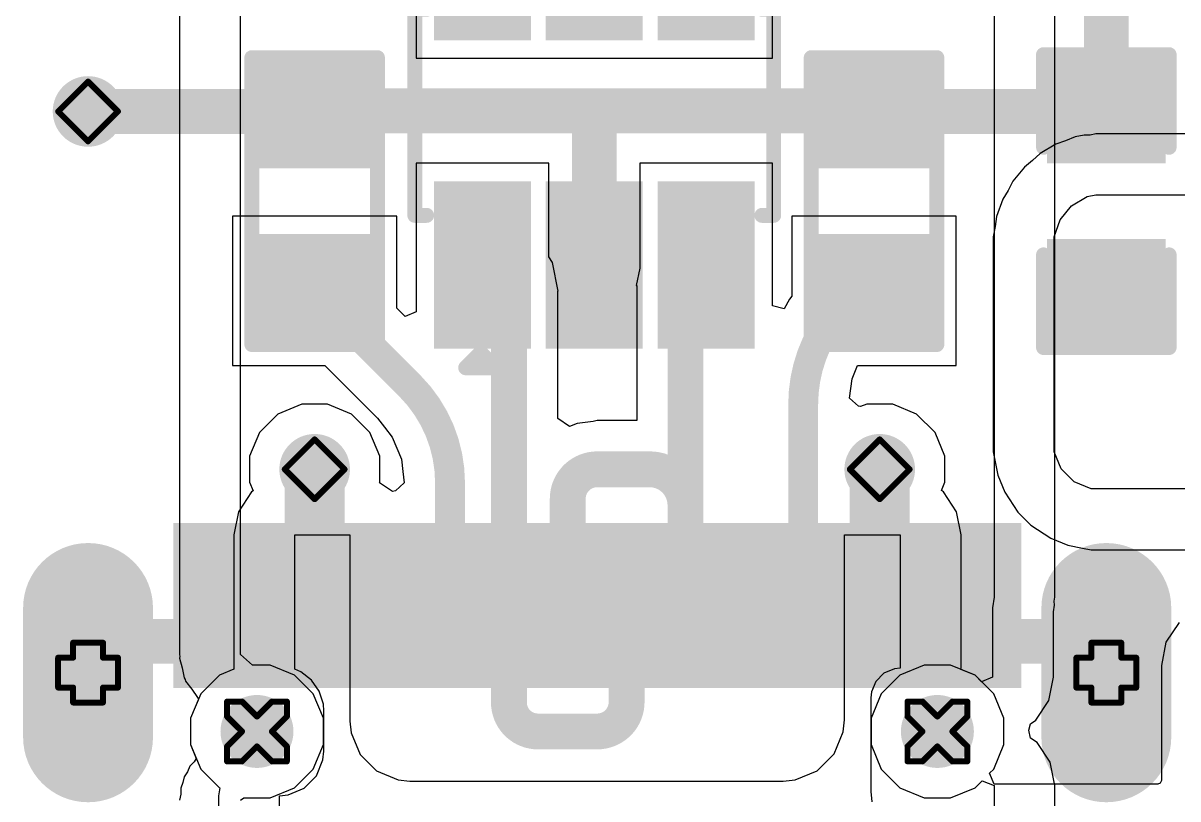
# Model space of a CAD drawing. Header units: inches. Extents: x -14 to 270, y -5 to 115.
# Drawn here: x 53.92 to 63.73, y 0.3 to 6.89 of the extents above; entities that cross this region are included whole.
import ezdxf

# ---------------------------------------------------------------- set-up
doc = ezdxf.new("R2010")
doc.units = ezdxf.units.IN
for name, color, linetype in [('Bottom Layer', 5, 'Continuous'), ('Bottom Solder', 6, 'Continuous'), ('Drill Drawing', 1, 'Continuous'), ('Multi-Layer', 9, 'Continuous'), ('Pad Holes', 156, 'Continuous'), ('Top Layer', 1, 'Continuous'), ('Top Overlay', 2, 'Continuous'), ('Top Paste', 8, 'Continuous'), ('Top Solder', 216, 'Continuous'), ('Via Holes', 16, 'Continuous')]:
    doc.layers.add(name, color=color, linetype=linetype)

# ---------------------------------------------------------------- blocks, each defined once
blk = doc.blocks.new('SOT_23_6_49')
at = {"layer": 'Top Layer'}
for points in [[(-1.92, 1.26), (-0.7, 1.26), (-0.7, 0.64), (-1.92, 0.64)], [(0.7, 1.26), (1.92, 1.26), (1.92, 0.64), (0.7, 0.64)], [(-1.92, 0.31), (-0.7, 0.31), (-0.7, -0.31), (-1.92, -0.31)], [(0.7, 0.31), (1.92, 0.31), (1.92, -0.31), (0.7, -0.31)], [(-1.92, -0.64), (-0.7, -0.64), (-0.7, -1.26), (-1.92, -1.26)], [(0.7, -0.64), (1.92, -0.64), (1.92, -1.26), (0.7, -1.26)]]:
    blk.add_hatch(color=1, dxfattribs=at).paths.add_polyline_path(points)
at = {"layer": 'Top Paste'}
for points in [[(-1.92, 1.26), (-0.7, 1.26), (-0.7, 0.64), (-1.92, 0.64)], [(0.7, 1.26), (1.92, 1.26), (1.92, 0.64), (0.7, 0.64)], [(-1.92, 0.31), (-0.7, 0.31), (-0.7, -0.31), (-1.92, -0.31)], [(0.7, 0.31), (1.92, 0.31), (1.92, -0.31), (0.7, -0.31)], [(-1.92, -0.64), (-0.7, -0.64), (-0.7, -1.26), (-1.92, -1.26)], [(0.7, -0.64), (1.92, -0.64), (1.92, -1.26), (0.7, -1.26)]]:
    blk.add_hatch(color=8, dxfattribs=at).paths.add_polyline_path(points)
at = {"layer": 'Top Solder'}
for points in [[(-2.0216, 1.3616), (-0.5984, 1.3616), (-0.5984, 0.5384), (-2.0216, 0.5384)], [(0.5984, 1.3616), (2.0216, 1.3616), (2.0216, 0.5384), (0.5984, 0.5384)], [(-2.0216, 0.4116), (-0.5984, 0.4116), (-0.5984, -0.4116), (-2.0216, -0.4116)], [(0.5984, 0.4116), (2.0216, 0.4116), (2.0216, -0.4116), (0.5984, -0.4116)], [(-2.0216, -0.5384), (-0.5984, -0.5384), (-0.5984, -1.3616), (-2.0216, -1.3616)], [(0.5984, -0.5384), (2.0216, -0.5384), (2.0216, -1.3616), (0.5984, -1.3616)]]:
    blk.add_hatch(color=216, dxfattribs=at).paths.add_polyline_path(points)
at = {"layer": 'Top Overlay', "const_width": 0.127}
for points in [[(-0.889, 1.524), (0.8636, 1.524)], [(-0.889, 1.524), (-0.889, 1.424)], [(0.8636, 1.524), (0.8636, 1.424)], [(-2.1844, 1.0922), (-2.0574, 0.9652)], [(-2.1844, 1.0922), (-2.1844, 0.8382)], [(-2.0574, 0.9652), (-2.1844, 0.8382)], [(-0.889, -1.424), (-0.889, -1.524)], [(0.8636, -1.424), (0.8636, -1.524)], [(-0.889, -1.524), (0.8636, -1.524)]]:
    blk.add_lwpolyline(points, dxfattribs=at)
at = {"layer": 'Top Overlay', "const_width": 0.0635}
for points in [[(-0.9207, 1.524, 1), (-0.8572, 1.524, 1)], [(-0.9207, 1.524, 1), (-0.8572, 1.524, 1)], [(0.8318, 1.524, 1), (0.8953, 1.524, 1)], [(0.8318, 1.524, 1), (0.8953, 1.524, 1)], [(-0.9207, 1.424, 1), (-0.8572, 1.424, 1)], [(0.8318, 1.424, 1), (0.8953, 1.424, 1)], [(-2.2161, 1.0922, 1), (-2.1526, 1.0922, 1)], [(-2.2161, 1.0922, 1), (-2.1526, 1.0922, 1)], [(-2.0892, 0.9652, 1), (-2.0257, 0.9652, 1)], [(-2.0892, 0.9652, 1), (-2.0257, 0.9652, 1)], [(-2.2161, 0.8382, 1), (-2.1526, 0.8382, 1)], [(-2.2161, 0.8382, 1), (-2.1526, 0.8382, 1)], [(-0.9207, -1.424, 1), (-0.8572, -1.424, 1)], [(0.8318, -1.424, 1), (0.8953, -1.424, 1)], [(-0.9207, -1.524, 1), (-0.8572, -1.524, 1)], [(-0.9207, -1.524, 1), (-0.8572, -1.524, 1)], [(0.8318, -1.524, 1), (0.8953, -1.524, 1)], [(0.8318, -1.524, 1), (0.8953, -1.524, 1)]]:
    blk.add_lwpolyline(points, format="xyb", close=True, dxfattribs=at)
blk = doc.blocks.new('R___0603_81')
at = {"layer": 'Top Layer'}
for points in [[(-0.381, 0.4445), (-0.381, -0.4445), (-1.143, -0.4445), (-1.143, 0.4445)], [(1.143, 0.4445), (1.143, -0.4445), (0.381, -0.4445), (0.381, 0.4445)]]:
    blk.add_hatch(color=1, dxfattribs=at).paths.add_polyline_path(points)
at = {"layer": 'Top Paste'}
for points in [[(-0.381, 0.4445), (-0.381, -0.4445), (-1.143, -0.4445), (-1.143, 0.4445)], [(1.143, 0.4445), (1.143, -0.4445), (0.381, -0.4445), (0.381, 0.4445)]]:
    blk.add_hatch(color=8, dxfattribs=at).paths.add_polyline_path(points)
at = {"layer": 'Top Solder'}
for points in [[(-0.2794, 0.5461), (-0.2794, -0.5461), (-1.2446, -0.5461), (-1.2446, 0.5461)], [(1.2446, 0.5461), (1.2446, -0.5461), (0.2794, -0.5461), (0.2794, 0.5461)]]:
    blk.add_hatch(color=216, dxfattribs=at).paths.add_polyline_path(points)
at = {"layer": 'Top Overlay', "const_width": 0.127}
for points in [[(-1.2192, 0.5334), (1.2192, 0.5334)], [(-1.2192, 0.5334), (-1.2192, -0.5334)], [(1.2192, 0.5334), (1.2192, -0.5334)], [(-1.2192, -0.5334), (1.2192, -0.5334)]]:
    blk.add_lwpolyline(points, dxfattribs=at)
at = {"layer": 'Top Overlay', "const_width": 0.0635}
for points in [[(-1.25095, 0.5334, 1), (-1.18745, 0.5334, 1)], [(-1.25095, 0.5334, 1), (-1.18745, 0.5334, 1)], [(1.18745, 0.5334, 1), (1.25095, 0.5334, 1)], [(1.18745, 0.5334, 1), (1.25095, 0.5334, 1)], [(-1.25095, -0.5334, 1), (-1.18745, -0.5334, 1)], [(-1.25095, -0.5334, 1), (-1.18745, -0.5334, 1)], [(1.18745, -0.5334, 1), (1.25095, -0.5334, 1)], [(1.18745, -0.5334, 1), (1.25095, -0.5334, 1)]]:
    blk.add_lwpolyline(points, format="xyb", close=True, dxfattribs=at)
blk = doc.blocks.new('R___0603_82')
at = {"layer": 'Top Layer'}
for points in [[(-0.381, 0.4445), (-0.381, -0.4445), (-1.143, -0.4445), (-1.143, 0.4445)], [(1.143, 0.4445), (1.143, -0.4445), (0.381, -0.4445), (0.381, 0.4445)]]:
    blk.add_hatch(color=1, dxfattribs=at).paths.add_polyline_path(points)
at = {"layer": 'Top Paste'}
for points in [[(-0.381, 0.4445), (-0.381, -0.4445), (-1.143, -0.4445), (-1.143, 0.4445)], [(1.143, 0.4445), (1.143, -0.4445), (0.381, -0.4445), (0.381, 0.4445)]]:
    blk.add_hatch(color=8, dxfattribs=at).paths.add_polyline_path(points)
at = {"layer": 'Top Solder'}
for points in [[(-0.2794, 0.5461), (-0.2794, -0.5461), (-1.2446, -0.5461), (-1.2446, 0.5461)], [(1.2446, 0.5461), (1.2446, -0.5461), (0.2794, -0.5461), (0.2794, 0.5461)]]:
    blk.add_hatch(color=216, dxfattribs=at).paths.add_polyline_path(points)
at = {"layer": 'Top Overlay', "const_width": 0.127}
for points in [[(-1.2192, 0.5334), (1.2192, 0.5334)], [(-1.2192, 0.5334), (-1.2192, -0.5334)], [(1.2192, 0.5334), (1.2192, -0.5334)], [(-1.2192, -0.5334), (1.2192, -0.5334)]]:
    blk.add_lwpolyline(points, dxfattribs=at)
at = {"layer": 'Top Overlay', "const_width": 0.0635}
for points in [[(-1.25095, 0.5334, 1), (-1.18745, 0.5334, 1)], [(-1.25095, 0.5334, 1), (-1.18745, 0.5334, 1)], [(1.18745, 0.5334, 1), (1.25095, 0.5334, 1)], [(1.18745, 0.5334, 1), (1.25095, 0.5334, 1)], [(-1.25095, -0.5334, 1), (-1.18745, -0.5334, 1)], [(-1.25095, -0.5334, 1), (-1.18745, -0.5334, 1)], [(1.18745, -0.5334, 1), (1.25095, -0.5334, 1)], [(1.18745, -0.5334, 1), (1.25095, -0.5334, 1)]]:
    blk.add_lwpolyline(points, format="xyb", close=True, dxfattribs=at)
blk = doc.blocks.new('TYPE_C_31_M_12__99')
at = {"layer": 'Bottom Layer'}
h = blk.add_hatch(color=5, dxfattribs=at)
edge = h.paths.add_edge_path()
edge.add_arc((-4.325, 2.355), 0.45, 0, 180)
edge.add_line((-4.775, 2.355), (-4.775, 1.255))
edge.add_arc((-4.325, 1.255), 0.45, 180, 360)
edge.add_line((-3.875, 1.255), (-3.875, 2.355))
h = blk.add_hatch(color=5, dxfattribs=at)
edge = h.paths.add_edge_path()
edge.add_arc((4.325, 1.255), 0.45, 180, 360)
edge.add_line((4.775, 1.255), (4.775, 2.355))
edge.add_arc((4.325, 2.355), 0.45, 0, 180)
edge.add_line((3.875, 2.355), (3.875, 1.255))
at = {"layer": 'Bottom Solder'}
h = blk.add_hatch(color=6, dxfattribs=at)
edge = h.paths.add_edge_path()
edge.add_arc((-4.325, 2.355), 0.5516, 0, 180)
edge.add_line((-4.8766, 2.355), (-4.8766, 1.255))
edge.add_arc((-4.325, 1.255), 0.5516, 180, 360)
edge.add_line((-3.7734, 1.255), (-3.7734, 2.355))
h = blk.add_hatch(color=6, dxfattribs=at)
edge = h.paths.add_edge_path()
edge.add_arc((4.325, 1.255), 0.5516, 180, 360)
edge.add_line((4.8766, 1.255), (4.8766, 2.355))
edge.add_arc((4.325, 2.355), 0.5516, 0, 180)
edge.add_line((3.7734, 2.355), (3.7734, 1.255))
h = blk.add_hatch(color=6, dxfattribs=at)
edge = h.paths.add_edge_path()
edge.add_arc((-2.89, 1.305), 0.1016, 0, 360)
h = blk.add_hatch(color=6, dxfattribs=at)
edge = h.paths.add_edge_path()
edge.add_arc((2.89, 1.305), 0.1016, 0, 360)
at = {"layer": 'Multi-Layer'}
h = blk.add_hatch(color=9, dxfattribs=at)
edge = h.paths.add_edge_path()
edge.add_arc((-4.325, 2.355), 0.45, 0, 180)
edge.add_line((-4.775, 2.355), (-4.775, 1.255))
edge.add_arc((-4.325, 1.255), 0.45, 180, 360)
edge.add_line((-3.875, 1.255), (-3.875, 2.355))
h = blk.add_hatch(color=9, dxfattribs=at)
edge = h.paths.add_edge_path()
edge.add_arc((4.325, 1.255), 0.45, 180, 360)
edge.add_line((4.775, 1.255), (4.775, 2.355))
edge.add_arc((4.325, 2.355), 0.45, 0, 180)
edge.add_line((3.875, 2.355), (3.875, 1.255))
at = {"layer": 'Pad Holes'}
h = blk.add_hatch(color=7, dxfattribs=at)
edge = h.paths.add_edge_path()
edge.add_arc((-4.325, 1.255), 0.3, 180, 360)
edge.add_line((-4.025, 1.255), (-4.025, 2.355))
edge.add_arc((-4.325, 2.355), 0.3, 0, 180)
edge.add_line((-4.625, 2.355), (-4.625, 1.255))
h = blk.add_hatch(color=7, dxfattribs=at)
edge = h.paths.add_edge_path()
edge.add_arc((4.325, 1.255), 0.3, 180, 360)
edge.add_line((4.625, 1.255), (4.625, 2.355))
edge.add_arc((4.325, 2.355), 0.3, 0, 180)
edge.add_line((4.025, 2.355), (4.025, 1.255))
h = blk.add_hatch(color=7, dxfattribs=at)
edge = h.paths.add_edge_path()
edge.add_arc((-2.89, 1.305), 0.31, 0, 360)
h = blk.add_hatch(color=7, dxfattribs=at)
edge = h.paths.add_edge_path()
edge.add_arc((2.89, 1.305), 0.31, 0, 360)
at = {"layer": 'Top Layer'}
for points in [[(-3.5, 2.975), (-2.9, 2.975), (-2.9, 1.775), (-3.5, 1.775)], [(-2.7, 2.975), (-2.1, 2.975), (-2.1, 1.775), (-2.7, 1.775)], [(-1.9, 2.975), (-1.6, 2.975), (-1.6, 1.775), (-1.9, 1.775)], [(-1.4, 2.975), (-1.1, 2.975), (-1.1, 1.775), (-1.4, 1.775)], [(-0.9, 2.975), (-0.6, 2.975), (-0.6, 1.775), (-0.9, 1.775)], [(-0.4, 2.975), (-0.1, 2.975), (-0.1, 1.775), (-0.4, 1.775)], [(0.4, 1.775), (0.1, 1.775), (0.1, 2.975), (0.4, 2.975)], [(0.9, 1.775), (0.6, 1.775), (0.6, 2.975), (0.9, 2.975)], [(1.4, 1.775), (1.1, 1.775), (1.1, 2.975), (1.4, 2.975)], [(1.9, 1.775), (1.6, 1.775), (1.6, 2.975), (1.9, 2.975)], [(2.7, 1.775), (2.1, 1.775), (2.1, 2.975), (2.7, 2.975)], [(2.9, 2.975), (3.5, 2.975), (3.5, 1.775), (2.9, 1.775)]]:
    blk.add_hatch(color=1, dxfattribs=at).paths.add_polyline_path(points)
h = blk.add_hatch(color=1, dxfattribs=at)
edge = h.paths.add_edge_path()
edge.add_arc((-4.325, 2.355), 0.45, 0, 180)
edge.add_line((-4.775, 2.355), (-4.775, 1.255))
edge.add_arc((-4.325, 1.255), 0.45, 180, 360)
edge.add_line((-3.875, 1.255), (-3.875, 2.355))
h = blk.add_hatch(color=1, dxfattribs=at)
edge = h.paths.add_edge_path()
edge.add_arc((4.325, 1.255), 0.45, 180, 360)
edge.add_line((4.775, 1.255), (4.775, 2.355))
edge.add_arc((4.325, 2.355), 0.45, 0, 180)
edge.add_line((3.875, 2.355), (3.875, 1.255))
at = {"layer": 'Top Paste'}
for points in [[(-3.5, 2.975), (-2.9, 2.975), (-2.9, 1.775), (-3.5, 1.775)], [(-2.7, 2.975), (-2.1, 2.975), (-2.1, 1.775), (-2.7, 1.775)], [(-1.9, 2.975), (-1.6, 2.975), (-1.6, 1.775), (-1.9, 1.775)], [(-1.4, 2.975), (-1.1, 2.975), (-1.1, 1.775), (-1.4, 1.775)], [(-0.9, 2.975), (-0.6, 2.975), (-0.6, 1.775), (-0.9, 1.775)], [(-0.4, 2.975), (-0.1, 2.975), (-0.1, 1.775), (-0.4, 1.775)], [(0.4, 1.775), (0.1, 1.775), (0.1, 2.975), (0.4, 2.975)], [(0.9, 1.775), (0.6, 1.775), (0.6, 2.975), (0.9, 2.975)], [(1.4, 1.775), (1.1, 1.775), (1.1, 2.975), (1.4, 2.975)], [(1.9, 1.775), (1.6, 1.775), (1.6, 2.975), (1.9, 2.975)], [(2.7, 1.775), (2.1, 1.775), (2.1, 2.975), (2.7, 2.975)], [(2.9, 2.975), (3.5, 2.975), (3.5, 1.775), (2.9, 1.775)]]:
    blk.add_hatch(color=8, dxfattribs=at).paths.add_polyline_path(points)
at = {"layer": 'Top Solder'}
for points in [[(-3.6016, 3.0766), (-2.7984, 3.0766), (-2.7984, 1.6734), (-3.6016, 1.6734)], [(-2.8016, 3.0766), (-1.9984, 3.0766), (-1.9984, 1.6734), (-2.8016, 1.6734)], [(-2.0016, 3.0766), (-1.4984, 3.0766), (-1.4984, 1.6734), (-2.0016, 1.6734)], [(-1.5016, 3.0766), (-0.9984, 3.0766), (-0.9984, 1.6734), (-1.5016, 1.6734)], [(-1.0016, 3.0766), (-0.4984, 3.0766), (-0.4984, 1.6734), (-1.0016, 1.6734)], [(-0.5016, 3.0766), (0.0016, 3.0766), (0.0016, 1.6734), (-0.5016, 1.6734)], [(0.5016, 1.6734), (-0.0016, 1.6734), (-0.0016, 3.0766), (0.5016, 3.0766)], [(1.0016, 1.6734), (0.4984, 1.6734), (0.4984, 3.0766), (1.0016, 3.0766)], [(1.5016, 1.6734), (0.9984, 1.6734), (0.9984, 3.0766), (1.5016, 3.0766)], [(2.0016, 1.6734), (1.4984, 1.6734), (1.4984, 3.0766), (2.0016, 3.0766)], [(2.8016, 1.6734), (1.9984, 1.6734), (1.9984, 3.0766), (2.8016, 3.0766)], [(2.7984, 3.0766), (3.6016, 3.0766), (3.6016, 1.6734), (2.7984, 1.6734)]]:
    blk.add_hatch(color=216, dxfattribs=at).paths.add_polyline_path(points)
h = blk.add_hatch(color=216, dxfattribs=at)
edge = h.paths.add_edge_path()
edge.add_arc((-4.325, 2.355), 0.5516, 0, 180)
edge.add_line((-4.8766, 2.355), (-4.8766, 1.255))
edge.add_arc((-4.325, 1.255), 0.5516, 180, 360)
edge.add_line((-3.7734, 1.255), (-3.7734, 2.355))
h = blk.add_hatch(color=216, dxfattribs=at)
edge = h.paths.add_edge_path()
edge.add_arc((4.325, 1.255), 0.5516, 180, 360)
edge.add_line((4.8766, 1.255), (4.8766, 2.355))
edge.add_arc((4.325, 2.355), 0.5516, 0, 180)
edge.add_line((3.7734, 2.355), (3.7734, 1.255))
h = blk.add_hatch(color=216, dxfattribs=at)
edge = h.paths.add_edge_path()
edge.add_arc((-2.89, 1.305), 0.1016, 0, 360)
h = blk.add_hatch(color=216, dxfattribs=at)
edge = h.paths.add_edge_path()
edge.add_arc((2.89, 1.305), 0.1016, 0, 360)
blk = doc.blocks.new('C___0603_115')
at = {"layer": 'Top Layer'}
for points in [[(-0.381, 0.4445), (-0.381, -0.4445), (-1.143, -0.4445), (-1.143, 0.4445)], [(1.143, 0.4445), (1.143, -0.4445), (0.381, -0.4445), (0.381, 0.4445)]]:
    blk.add_hatch(color=1, dxfattribs=at).paths.add_polyline_path(points)
at = {"layer": 'Top Paste'}
for points in [[(-0.381, 0.4445), (-0.381, -0.4445), (-1.143, -0.4445), (-1.143, 0.4445)], [(1.143, 0.4445), (1.143, -0.4445), (0.381, -0.4445), (0.381, 0.4445)]]:
    blk.add_hatch(color=8, dxfattribs=at).paths.add_polyline_path(points)
at = {"layer": 'Top Solder'}
for points in [[(-0.321, 0.5045), (-0.321, -0.5045), (-1.203, -0.5045), (-1.203, 0.5045)], [(1.203, 0.5045), (1.203, -0.5045), (0.321, -0.5045), (0.321, 0.5045)]]:
    blk.add_hatch(color=216, dxfattribs=at).paths.add_polyline_path(points)
at = {"layer": 'Top Overlay', "const_width": 0.127}
for points in [[(-0.4572, 0.5334), (-1.2446, 0.5334)], [(-1.2446, -0.5334), (-1.2446, 0.5334)], [(1.2446, 0.5334), (0.4572, 0.5334)], [(1.2446, -0.5334), (1.2446, 0.5334)], [(-0.4572, -0.5334), (-1.2446, -0.5334)], [(1.2446, -0.5334), (0.4572, -0.5334)]]:
    blk.add_lwpolyline(points, dxfattribs=at)
at = {"layer": 'Top Overlay', "const_width": 0.0635}
for points in [[(-1.2764, 0.5334, 1), (-1.2128, 0.5334, 1)], [(-1.2764, 0.5334, 1), (-1.2128, 0.5334, 1)], [(-0.4889, 0.5334, 1), (-0.4254, 0.5334, 1)], [(0.4254, 0.5334, 1), (0.4889, 0.5334, 1)], [(1.2128, 0.5334, 1), (1.2764, 0.5334, 1)], [(1.2128, 0.5334, 1), (1.2764, 0.5334, 1)], [(-1.2764, -0.5334, 1), (-1.2128, -0.5334, 1)], [(-1.2764, -0.5334, 1), (-1.2128, -0.5334, 1)], [(-0.4889, -0.5334, 1), (-0.4254, -0.5334, 1)], [(0.4254, -0.5334, 1), (0.4889, -0.5334, 1)], [(1.2128, -0.5334, 1), (1.2764, -0.5334, 1)], [(1.2128, -0.5334, 1), (1.2764, -0.5334, 1)]]:
    blk.add_lwpolyline(points, format="xyb", close=True, dxfattribs=at)

msp = doc.modelspace()

# ---------------------------------------------------------------- hatches: boundary and pattern name
at = {"layer": 'Bottom Layer'}
h = msp.add_hatch(color=5, dxfattribs=at)
edge = h.paths.add_edge_path()
edge.add_arc((54.47, 6.1405), 0.3, 0, 360)
h = msp.add_hatch(color=5, dxfattribs=at)
edge = h.paths.add_edge_path()
edge.add_arc((56.395, 3.0988), 0.3, 0, 360)
h = msp.add_hatch(color=5, dxfattribs=at)
edge = h.paths.add_edge_path()
edge.add_arc((61.195, 3.0988), 0.3, 0, 360)
at = {"layer": 'Top Layer'}
h = msp.add_hatch(color=1, dxfattribs=at)
edge = h.paths.add_edge_path()
edge.add_arc((54.47, 6.1405), 0.3, 0, 360)
h = msp.add_hatch(color=1, dxfattribs=at)
edge = h.paths.add_edge_path()
edge.add_arc((56.395, 3.0988), 0.3, 0, 360)
h = msp.add_hatch(color=1, dxfattribs=at)
edge = h.paths.add_edge_path()
edge.add_arc((61.195, 3.0988), 0.3, 0, 360)
at = {"layer": 'Via Holes'}
h = msp.add_hatch(color=7, dxfattribs=at)
edge = h.paths.add_edge_path()
edge.add_arc((54.47, 6.1405), 0.15, 0, 360)
h = msp.add_hatch(color=7, dxfattribs=at)
edge = h.paths.add_edge_path()
edge.add_arc((56.395, 3.0988), 0.15, 0, 360)
h = msp.add_hatch(color=7, dxfattribs=at)
edge = h.paths.add_edge_path()
edge.add_arc((61.195, 3.0988), 0.15, 0, 360)

# ---------------------------------------------------------------- linework, layer by layer
at = {"layer": 'Bottom Layer'}
for p, q in [((55.2471, 8.2436), (55.2471, 5.1893)), ((55.765, 5.1893), (55.765, 8.1636)), ((62.1658, 8.128), (62.1658, 2.012)), ((62.6838, 2.012), (62.6838, 8.128)), ((55.2471, 5.1893), (55.247, 1.9204)), ((55.765, 1.9204), (55.765, 5.1893)), ((62.1658, 2.012), (62.1537, 1.9204)), ((62.6771, 1.9785), (62.6838, 2.012)), ((62.6793, 1.9444), (62.6771, 1.9785)), ((55.247, 1.9204), (55.247, 1.5244)), ((55.765, 1.5244), (55.765, 1.9204)), ((62.1537, 1.9204), (62.1537, 1.332)), ((62.6717, 1.8864), (62.6793, 1.9444)), ((62.6717, 1.332), (62.6717, 1.8864)), ((55.247, 1.5244), (55.2501, 1.509)), ((55.2501, 1.509), (55.248, 1.4934)), ((55.248, 1.4934), (55.2697, 1.4104)), ((55.8666, 1.4344), (55.765, 1.5244)), ((55.2697, 1.4104), (55.2865, 1.3262)), ((56.0172, 1.4344), (55.8666, 1.4344)), ((56.2245, 1.3485), (56.0172, 1.4344)), ((61.5728, 1.4344), (61.3655, 1.3485)), ((61.7972, 1.4344), (61.5728, 1.4344)), ((62.0045, 1.3485), (61.7972, 1.4344)), ((55.2865, 1.3262), (55.2952, 1.3131)), ((55.2952, 1.3131), (55.2992, 1.2979)), ((55.2992, 1.2979), (55.3511, 1.2295)), ((56.3831, 1.1898), (56.2245, 1.3485)), ((61.3655, 1.3485), (61.2069, 1.1898)), ((62.0599, 1.2931), (62.0045, 1.3485)), ((62.1537, 1.332), (62.0599, 1.2931)), ((62.6323, 1.1338), (62.6717, 1.332)), ((55.3511, 1.2295), (55.3988, 1.1582)), ((56.469, 0.9825), (56.3831, 1.1898)), ((61.2069, 1.1898), (61.121, 0.9825)), ((55.4105, 1.1503), (55.341, 0.9825)), ((55.3988, 1.1582), (55.4105, 1.1503)), ((62.52, 0.9657), (62.6323, 1.1338)), ((55.341, 0.9825), (55.341, 0.7582)), ((56.469, 0.7582), (56.469, 0.9825)), ((61.121, 0.9825), (61.121, 0.7582)), ((62.4614, 0.8814), (62.4755, 0.9361)), ((62.4755, 0.9361), (62.52, 0.9657)), ((62.52, 0.9657), (62.52, 0.9657)), ((62.4755, 0.8139), (62.4614, 0.8814)), ((62.532, 0.7761), (62.4755, 0.8139)), ((55.341, 0.7582), (55.3897, 0.6405)), ((56.3831, 0.5509), (56.469, 0.7582)), ((61.121, 0.7582), (61.2069, 0.5509)), ((62.6443, 0.6081), (62.532, 0.7761)), ((55.3704, 0.6116), (55.3343, 0.5755)), ((55.3897, 0.6405), (55.3704, 0.6116)), ((62.6837, 0.4099), (62.6443, 0.6081)), ((55.3148, 0.5284), (55.2865, 0.486)), ((55.3343, 0.5755), (55.3148, 0.5284)), ((56.2245, 0.3922), (56.3831, 0.5509)), ((61.2069, 0.5509), (61.3655, 0.3922)), ((55.2765, 0.436), (55.257, 0.3888)), ((55.2865, 0.486), (55.2765, 0.436)), ((62.0045, 0.3922), (62.0642, 0.4519)), ((62.0642, 0.4519), (62.1658, 0.4099)), ((62.1658, 0.4099), (62.1658, -0.1524)), ((62.6837, -0.1524), (62.6837, 0.4099)), ((55.257, 0.3378), (55.247, 0.2878)), ((55.257, 0.3888), (55.257, 0.3378)), ((55.765, 0.2878), (55.7928, 0.3064)), ((55.7928, 0.3064), (56.0172, 0.3064)), ((56.0172, 0.3064), (56.2245, 0.3922)), ((61.3655, 0.3922), (61.5728, 0.3064)), ((61.5728, 0.3064), (61.7972, 0.3064)), ((61.7972, 0.3064), (62.0045, 0.3922))]:
    msp.add_line(p, q, dxfattribs=at)
at = {"layer": 'Drill Drawing', "const_width": 0.0508}
for points in [[(54.216, 6.1405), (54.47, 6.3945)], [(54.47, 6.3945), (54.724, 6.1405)], [(54.216, 6.1405), (54.47, 5.8865)], [(54.47, 5.8865), (54.724, 6.1405)], [(56.141, 3.0988), (56.395, 3.3528)], [(56.395, 3.3528), (56.649, 3.0988)], [(60.941, 3.0988), (61.195, 3.3528)], [(61.195, 3.3528), (61.449, 3.0988)], [(56.141, 3.0988), (56.395, 2.8448)], [(56.395, 2.8448), (56.649, 3.0988)], [(60.941, 3.0988), (61.195, 2.8448)], [(61.195, 2.8448), (61.449, 3.0988)], [(54.343, 1.4974), (54.343, 1.6244)], [(54.343, 1.6244), (54.597, 1.6244)], [(54.597, 1.4974), (54.597, 1.6244)], [(62.993, 1.4974), (62.993, 1.6244)], [(62.993, 1.6244), (63.247, 1.6244)], [(63.247, 1.4974), (63.247, 1.6244)], [(54.216, 1.2434), (54.216, 1.4974)], [(54.216, 1.4974), (54.343, 1.4974)], [(54.597, 1.4974), (54.724, 1.4974)], [(54.724, 1.2434), (54.724, 1.4974)], [(62.866, 1.2434), (62.866, 1.4974)], [(62.866, 1.4974), (62.993, 1.4974)], [(63.247, 1.4974), (63.374, 1.4974)], [(63.374, 1.2434), (63.374, 1.4974)], [(54.216, 1.2434), (54.343, 1.2434)], [(54.343, 1.1164), (54.343, 1.2434)], [(54.597, 1.2434), (54.724, 1.2434)], [(54.597, 1.1164), (54.597, 1.2434)], [(62.866, 1.2434), (62.993, 1.2434)], [(62.993, 1.1164), (62.993, 1.2434)], [(63.247, 1.2434), (63.374, 1.2434)], [(63.247, 1.1164), (63.247, 1.2434)], [(54.343, 1.1164), (54.597, 1.1164)], [(55.651, 0.9974), (55.651, 1.1244)], [(55.651, 1.1244), (55.778, 1.1244)], [(55.778, 1.1244), (55.905, 0.9974)], [(55.905, 0.9974), (56.032, 1.1244)], [(56.032, 1.1244), (56.159, 1.1244)], [(56.159, 0.9974), (56.159, 1.1244)], [(61.431, 0.9974), (61.431, 1.1244)], [(61.431, 1.1244), (61.558, 1.1244)], [(61.558, 1.1244), (61.685, 0.9974)], [(61.685, 0.9974), (61.812, 1.1244)], [(61.812, 1.1244), (61.939, 1.1244)], [(61.939, 0.9974), (61.939, 1.1244)], [(62.993, 1.1164), (63.247, 1.1164)], [(55.651, 0.9974), (55.778, 0.8704)], [(56.032, 0.8704), (56.159, 0.9974)], [(61.431, 0.9974), (61.558, 0.8704)], [(61.812, 0.8704), (61.939, 0.9974)], [(55.651, 0.7434), (55.778, 0.8704)], [(56.032, 0.8704), (56.159, 0.7434)], [(61.431, 0.7434), (61.558, 0.8704)], [(61.812, 0.8704), (61.939, 0.7434)], [(55.651, 0.6164), (55.651, 0.7434)], [(55.778, 0.6164), (55.905, 0.7434)], [(55.905, 0.7434), (56.032, 0.6164)], [(56.159, 0.6164), (56.159, 0.7434)], [(61.431, 0.6164), (61.431, 0.7434)], [(61.558, 0.6164), (61.685, 0.7434)], [(61.685, 0.7434), (61.812, 0.6164)], [(61.939, 0.6164), (61.939, 0.7434)], [(55.651, 0.6164), (55.778, 0.6164)], [(56.032, 0.6164), (56.159, 0.6164)], [(61.431, 0.6164), (61.558, 0.6164)], [(61.812, 0.6164), (61.939, 0.6164)]]:
    msp.add_lwpolyline(points, dxfattribs=at)
at = {"layer": 'Drill Drawing', "const_width": 0.0254}
for points in [[(54.4573, 6.3945, 1), (54.4827, 6.3945, 1)], [(54.4573, 6.3945, 1), (54.4827, 6.3945, 1)], [(54.2033, 6.1405, 1), (54.2287, 6.1405, 1)], [(54.2033, 6.1405, 1), (54.2287, 6.1405, 1)], [(54.7113, 6.1405, 1), (54.7367, 6.1405, 1)], [(54.7113, 6.1405, 1), (54.7367, 6.1405, 1)], [(54.4573, 5.8865, 1), (54.4827, 5.8865, 1)], [(54.4573, 5.8865, 1), (54.4827, 5.8865, 1)], [(56.3823, 3.3528, 1), (56.4077, 3.3528, 1)], [(56.3823, 3.3528, 1), (56.4077, 3.3528, 1)], [(61.1823, 3.3528, 1), (61.2077, 3.3528, 1)], [(61.1823, 3.3528, 1), (61.2077, 3.3528, 1)], [(56.1283, 3.0988, 1), (56.1537, 3.0988, 1)], [(56.1283, 3.0988, 1), (56.1537, 3.0988, 1)], [(56.6363, 3.0988, 1), (56.6617, 3.0988, 1)], [(56.6363, 3.0988, 1), (56.6617, 3.0988, 1)], [(60.9283, 3.0988, 1), (60.9537, 3.0988, 1)], [(60.9283, 3.0988, 1), (60.9537, 3.0988, 1)], [(61.4363, 3.0988, 1), (61.4617, 3.0988, 1)], [(61.4363, 3.0988, 1), (61.4617, 3.0988, 1)], [(56.3823, 2.8448, 1), (56.4077, 2.8448, 1)], [(56.3823, 2.8448, 1), (56.4077, 2.8448, 1)], [(61.1823, 2.8448, 1), (61.2077, 2.8448, 1)], [(61.1823, 2.8448, 1), (61.2077, 2.8448, 1)], [(54.3303, 1.6244, 1), (54.3557, 1.6244, 1)], [(54.3303, 1.6244, 1), (54.3557, 1.6244, 1)], [(54.5843, 1.6244, 1), (54.6097, 1.6244, 1)], [(54.5843, 1.6244, 1), (54.6097, 1.6244, 1)], [(62.9803, 1.6244, 1), (63.0057, 1.6244, 1)], [(62.9803, 1.6244, 1), (63.0057, 1.6244, 1)], [(63.2343, 1.6244, 1), (63.2597, 1.6244, 1)], [(63.2343, 1.6244, 1), (63.2597, 1.6244, 1)], [(54.2033, 1.4974, 1), (54.2287, 1.4974, 1)], [(54.2033, 1.4974, 1), (54.2287, 1.4974, 1)], [(54.3303, 1.4974, 1), (54.3557, 1.4974, 1)], [(54.3303, 1.4974, 1), (54.3557, 1.4974, 1)], [(54.5843, 1.4974, 1), (54.6097, 1.4974, 1)], [(54.5843, 1.4974, 1), (54.6097, 1.4974, 1)], [(54.7113, 1.4974, 1), (54.7367, 1.4974, 1)], [(54.7113, 1.4974, 1), (54.7367, 1.4974, 1)], [(62.8533, 1.4974, 1), (62.8787, 1.4974, 1)], [(62.8533, 1.4974, 1), (62.8787, 1.4974, 1)], [(62.9803, 1.4974, 1), (63.0057, 1.4974, 1)], [(62.9803, 1.4974, 1), (63.0057, 1.4974, 1)], [(63.2343, 1.4974, 1), (63.2597, 1.4974, 1)], [(63.2343, 1.4974, 1), (63.2597, 1.4974, 1)], [(63.3613, 1.4974, 1), (63.3867, 1.4974, 1)], [(63.3613, 1.4974, 1), (63.3867, 1.4974, 1)], [(54.2033, 1.2434, 1), (54.2287, 1.2434, 1)], [(54.2033, 1.2434, 1), (54.2287, 1.2434, 1)], [(54.3303, 1.2434, 1), (54.3557, 1.2434, 1)], [(54.3303, 1.2434, 1), (54.3557, 1.2434, 1)], [(54.5843, 1.2434, 1), (54.6097, 1.2434, 1)], [(54.5843, 1.2434, 1), (54.6097, 1.2434, 1)], [(54.7113, 1.2434, 1), (54.7367, 1.2434, 1)], [(54.7113, 1.2434, 1), (54.7367, 1.2434, 1)], [(62.8533, 1.2434, 1), (62.8787, 1.2434, 1)], [(62.8533, 1.2434, 1), (62.8787, 1.2434, 1)], [(62.9803, 1.2434, 1), (63.0057, 1.2434, 1)], [(62.9803, 1.2434, 1), (63.0057, 1.2434, 1)], [(63.2343, 1.2434, 1), (63.2597, 1.2434, 1)], [(63.2343, 1.2434, 1), (63.2597, 1.2434, 1)], [(63.3613, 1.2434, 1), (63.3867, 1.2434, 1)], [(63.3613, 1.2434, 1), (63.3867, 1.2434, 1)], [(54.3303, 1.1164, 1), (54.3557, 1.1164, 1)], [(54.3303, 1.1164, 1), (54.3557, 1.1164, 1)], [(54.5843, 1.1164, 1), (54.6097, 1.1164, 1)], [(54.5843, 1.1164, 1), (54.6097, 1.1164, 1)], [(55.6383, 1.1244, 1), (55.6637, 1.1244, 1)], [(55.6383, 1.1244, 1), (55.6637, 1.1244, 1)], [(55.7653, 1.1244, 1), (55.7907, 1.1244, 1)], [(55.7653, 1.1244, 1), (55.7907, 1.1244, 1)], [(56.0193, 1.1244, 1), (56.0447, 1.1244, 1)], [(56.0193, 1.1244, 1), (56.0447, 1.1244, 1)], [(56.1463, 1.1244, 1), (56.1717, 1.1244, 1)], [(56.1463, 1.1244, 1), (56.1717, 1.1244, 1)], [(61.4183, 1.1244, 1), (61.4437, 1.1244, 1)], [(61.4183, 1.1244, 1), (61.4437, 1.1244, 1)], [(61.5453, 1.1244, 1), (61.5707, 1.1244, 1)], [(61.5453, 1.1244, 1), (61.5707, 1.1244, 1)], [(61.7993, 1.1244, 1), (61.8247, 1.1244, 1)], [(61.7993, 1.1244, 1), (61.8247, 1.1244, 1)], [(61.9263, 1.1244, 1), (61.9517, 1.1244, 1)], [(61.9263, 1.1244, 1), (61.9517, 1.1244, 1)], [(62.9803, 1.1164, 1), (63.0057, 1.1164, 1)], [(62.9803, 1.1164, 1), (63.0057, 1.1164, 1)], [(63.2343, 1.1164, 1), (63.2597, 1.1164, 1)], [(63.2343, 1.1164, 1), (63.2597, 1.1164, 1)], [(55.6383, 0.9974, 1), (55.6637, 0.9974, 1)], [(55.6383, 0.9974, 1), (55.6637, 0.9974, 1)], [(55.8923, 0.9974, 1), (55.9177, 0.9974, 1)], [(55.8923, 0.9974, 1), (55.9177, 0.9974, 1)], [(56.1463, 0.9974, 1), (56.1717, 0.9974, 1)], [(56.1463, 0.9974, 1), (56.1717, 0.9974, 1)], [(61.4183, 0.9974, 1), (61.4437, 0.9974, 1)], [(61.4183, 0.9974, 1), (61.4437, 0.9974, 1)], [(61.6723, 0.9974, 1), (61.6977, 0.9974, 1)], [(61.6723, 0.9974, 1), (61.6977, 0.9974, 1)], [(61.9263, 0.9974, 1), (61.9517, 0.9974, 1)], [(61.9263, 0.9974, 1), (61.9517, 0.9974, 1)], [(55.7653, 0.8704, 1), (55.7907, 0.8704, 1)], [(55.7653, 0.8704, 1), (55.7907, 0.8704, 1)], [(56.0193, 0.8704, 1), (56.0447, 0.8704, 1)], [(56.0193, 0.8704, 1), (56.0447, 0.8704, 1)], [(61.5453, 0.8704, 1), (61.5707, 0.8704, 1)], [(61.5453, 0.8704, 1), (61.5707, 0.8704, 1)], [(61.7993, 0.8704, 1), (61.8247, 0.8704, 1)], [(61.7993, 0.8704, 1), (61.8247, 0.8704, 1)], [(55.6383, 0.7434, 1), (55.6637, 0.7434, 1)], [(55.6383, 0.7434, 1), (55.6637, 0.7434, 1)], [(55.8923, 0.7434, 1), (55.9177, 0.7434, 1)], [(55.8923, 0.7434, 1), (55.9177, 0.7434, 1)], [(56.1463, 0.7434, 1), (56.1717, 0.7434, 1)], [(56.1463, 0.7434, 1), (56.1717, 0.7434, 1)], [(61.4183, 0.7434, 1), (61.4437, 0.7434, 1)], [(61.4183, 0.7434, 1), (61.4437, 0.7434, 1)], [(61.6723, 0.7434, 1), (61.6977, 0.7434, 1)], [(61.6723, 0.7434, 1), (61.6977, 0.7434, 1)], [(61.9263, 0.7434, 1), (61.9517, 0.7434, 1)], [(61.9263, 0.7434, 1), (61.9517, 0.7434, 1)], [(55.6383, 0.6164, 1), (55.6637, 0.6164, 1)], [(55.6383, 0.6164, 1), (55.6637, 0.6164, 1)], [(55.7653, 0.6164, 1), (55.7907, 0.6164, 1)], [(55.7653, 0.6164, 1), (55.7907, 0.6164, 1)], [(56.0193, 0.6164, 1), (56.0447, 0.6164, 1)], [(56.0193, 0.6164, 1), (56.0447, 0.6164, 1)], [(56.1463, 0.6164, 1), (56.1717, 0.6164, 1)], [(56.1463, 0.6164, 1), (56.1717, 0.6164, 1)], [(61.4183, 0.6164, 1), (61.4437, 0.6164, 1)], [(61.4183, 0.6164, 1), (61.4437, 0.6164, 1)], [(61.5453, 0.6164, 1), (61.5707, 0.6164, 1)], [(61.5453, 0.6164, 1), (61.5707, 0.6164, 1)], [(61.7993, 0.6164, 1), (61.8247, 0.6164, 1)], [(61.7993, 0.6164, 1), (61.8247, 0.6164, 1)], [(61.9263, 0.6164, 1), (61.9517, 0.6164, 1)], [(61.9263, 0.6164, 1), (61.9517, 0.6164, 1)]]:
    msp.add_lwpolyline(points, format="xyb", close=True, dxfattribs=at)
at = {"layer": 'Top Layer'}
for p, q in [((57.2563, 8.3201), (57.2563, 6.5921)), ((60.2843, 6.5921), (60.2843, 8.3201)), ((57.2563, 6.5921), (58.3843, 6.5921)), ((58.3843, 6.5921), (58.3843, 6.5921)), ((58.3843, 6.5921), (59.1563, 6.5921)), ((59.1563, 6.5921), (59.1563, 6.5921)), ((59.1563, 6.5921), (60.2843, 6.5921)), ((62.774, 5.8908), (62.6905, 5.861)), ((62.8559, 5.9247), (62.774, 5.8908)), ((62.9312, 5.9396), (62.8559, 5.9247)), ((62.9821, 5.9396), (62.9312, 5.9396)), ((63.032, 5.9495), (62.9821, 5.9396)), ((67.8633, 5.9495), (63.032, 5.9495)), ((62.6905, 5.861), (62.5587, 5.7821)), ((58.3843, 5.7001), (57.2563, 5.7001)), ((57.2563, 5.7001), (57.2563, 4.4373)), ((58.3843, 4.9033), (58.3843, 5.7001)), ((60.2843, 5.7001), (59.1563, 5.7001)), ((59.1563, 5.7001), (59.1563, 4.8072)), ((60.2843, 4.4871), (60.2843, 5.7001)), ((62.493, 5.7226), (62.4245, 5.6664)), ((62.5587, 5.7821), (62.493, 5.7226)), ((62.4245, 5.6664), (62.327, 5.5477)), ((62.327, 5.5477), (62.2852, 5.4695)), ((62.2852, 5.4695), (62.2396, 5.3935)), ((62.8248, 5.3377), (62.9566, 5.4166)), ((62.9566, 5.4166), (63.032, 5.4316)), ((63.032, 5.4316), (63.032, 5.4316)), ((63.032, 5.4316), (67.8633, 5.4316)), ((62.2396, 5.3935), (62.1878, 5.2489)), ((62.7273, 5.219), (62.8248, 5.3377)), ((57.0935, 5.2515), (55.6965, 5.2515)), ((55.6965, 5.2515), (55.6965, 3.9815)), ((57.0935, 4.4674), (57.0935, 5.2515)), ((61.8453, 5.2515), (60.4483, 5.2515)), ((60.4483, 5.2515), (60.4483, 4.5713)), ((61.8453, 3.9815), (61.8453, 5.2515)), ((62.1878, 5.2489), (62.1748, 5.1612)), ((62.6755, 5.0743), (62.7273, 5.219)), ((62.1748, 5.1612), (62.1575, 5.0743)), ((62.1575, 5.0743), (62.1575, 4.9975)), ((62.6755, 4.9975), (62.6755, 5.0743)), ((62.1575, 4.9975), (62.1575, 3.2465)), ((62.6755, 3.3247), (62.6755, 4.9975)), ((58.4148, 4.8577), (58.3843, 4.9033)), ((58.4638, 4.6115), (58.4148, 4.8577)), ((59.1563, 4.8072), (59.1272, 4.6608)), ((58.4594, 3.5302), (58.4594, 4.6115)), ((58.4594, 4.6115), (58.4638, 4.6115)), ((59.1272, 4.6608), (59.1306, 4.6608)), ((59.1306, 4.6608), (59.1306, 3.5132)), ((60.4277, 4.5463), (60.3829, 4.4624)), ((60.4483, 4.5713), (60.4277, 4.5463)), ((57.1625, 4.3984), (57.0935, 4.4674)), ((57.2563, 4.4373), (57.1625, 4.3984)), ((60.3829, 4.4624), (60.2843, 4.4871)), ((55.6965, 3.9815), (56.4806, 3.9815)), ((56.4806, 3.9815), (56.9268, 3.5353)), ((60.96, 3.8676), (61.0072, 3.9815)), ((61.0072, 3.9815), (61.8453, 3.9815)), ((60.9382, 3.7021), (60.96, 3.8676)), ((56.2848, 3.6528), (56.0812, 3.5685)), ((56.5052, 3.6528), (56.2848, 3.6528)), ((56.7088, 3.5685), (56.5052, 3.6528)), ((61.0144, 3.6351), (60.9382, 3.7021)), ((61.0331, 3.6314), (61.0144, 3.6351)), ((61.0848, 3.6528), (61.0331, 3.6314)), ((61.3052, 3.6528), (61.0848, 3.6528)), ((61.5088, 3.5685), (61.3052, 3.6528)), ((56.0812, 3.5685), (55.9253, 3.4126)), ((56.8647, 3.4126), (56.7088, 3.5685)), ((56.9268, 3.5353), (56.9286, 3.5335)), ((56.9286, 3.5335), (56.9291, 3.5331)), ((56.9291, 3.5331), (56.9895, 3.4565)), ((61.6647, 3.4126), (61.5088, 3.5685)), ((56.9895, 3.4565), (57.0536, 3.373)), ((58.561, 3.4623), (58.4594, 3.5302)), ((58.6236, 3.4883), (58.561, 3.4623)), ((58.7608, 3.5064), (58.6236, 3.4883)), ((58.795, 3.5132), (58.7608, 3.5064)), ((59.1306, 3.5132), (58.795, 3.5132)), ((55.9253, 3.4126), (55.841, 3.209)), ((56.949, 3.209), (56.8647, 3.4126)), ((57.0536, 3.373), (57.1314, 3.1851)), ((61.749, 3.209), (61.6647, 3.4126)), ((62.1575, 3.2465), (62.197, 3.0483)), ((62.6755, 3.2465), (62.6755, 3.3247)), ((62.6755, 3.3247), (62.6755, 3.3247)), ((62.7353, 3.102), (62.6755, 3.2465)), ((55.841, 3.209), (55.841, 2.9886)), ((56.949, 2.9886), (56.949, 3.209)), ((57.1314, 3.1851), (57.1451, 3.0809)), ((61.749, 2.9886), (61.749, 3.209)), ((57.1451, 3.0809), (57.1566, 2.984)), ((62.197, 3.0483), (62.197, 3.0483)), ((62.197, 3.0483), (62.2568, 2.9038)), ((62.8459, 2.9914), (62.7353, 3.102)), ((55.841, 2.9886), (55.8716, 2.9147)), ((56.9467, 2.9831), (56.949, 2.9886)), ((57.0549, 2.9108), (56.9467, 2.9831)), ((57.1566, 2.984), (57.0829, 2.9169)), ((61.7195, 2.9173), (61.749, 2.9886)), ((62.9904, 2.9316), (62.8459, 2.9914)), ((55.8595, 2.9066), (55.7472, 2.7386)), ((55.8716, 2.9147), (55.8595, 2.9066)), ((57.0829, 2.9169), (57.0549, 2.9108)), ((61.7355, 2.9066), (61.7195, 2.9173)), ((61.8478, 2.7386), (61.7355, 2.9066)), ((62.2568, 2.9038), (62.3691, 2.7357)), ((63.0686, 2.9316), (62.9904, 2.9316)), ((67.8283, 2.9316), (63.0686, 2.9316)), ((55.7472, 2.7386), (55.7078, 2.5404)), ((61.8872, 2.5404), (61.8478, 2.7386)), ((62.3691, 2.7357), (62.4797, 2.6252)), ((62.4797, 2.6252), (62.6477, 2.5129)), ((55.7078, 2.5404), (55.7078, 1.4001)), ((56.2257, 1.4), (56.2257, 2.5404)), ((56.2257, 2.5404), (56.695, 2.5404)), ((56.695, 2.5404), (56.695, 0.9579)), ((60.895, 0.9687), (60.895, 2.5404)), ((60.895, 2.5404), (61.3693, 2.5404)), ((61.3693, 2.5404), (61.3692, 1.4072)), ((61.8872, 1.4072), (61.8872, 2.5404)), ((62.6477, 2.5129), (62.7922, 2.453)), ((62.7922, 2.453), (62.7922, 2.453)), ((62.7922, 2.453), (62.9165, 2.4283)), ((62.9165, 2.4283), (62.9904, 2.4136)), ((62.9904, 2.4136), (62.9904, 2.4136)), ((62.9904, 2.4136), (62.9904, 2.4136)), ((62.9904, 2.4136), (63.0686, 2.4136)), ((63.0686, 2.4136), (67.8283, 2.4136)), ((63.7391, 1.7978), (63.6268, 1.6298)), ((63.6268, 1.6298), (63.5874, 1.4316)), ((55.7079, 1.3992), (55.5855, 1.3485)), ((55.7078, 1.4001), (55.7078, 1.4)), ((55.7078, 1.4), (55.7079, 1.3992)), ((56.278, 1.3761), (56.2257, 1.4)), ((56.2257, 1.4), (56.2257, 1.4)), ((56.3688, 1.3061), (56.278, 1.3761)), ((61.3205, 1.4024), (61.2303, 1.3651)), ((61.3692, 1.4072), (61.3205, 1.4024)), ((61.8853, 1.3978), (61.8872, 1.4072)), ((62.0045, 1.3485), (61.8853, 1.3978)), ((63.5874, 1.4316), (63.5874, 0.453)), ((55.5855, 1.3485), (55.4269, 1.1898)), ((56.4343, 1.2121), (56.3688, 1.3061)), ((61.1613, 1.2961), (61.1239, 1.2059)), ((61.2303, 1.3651), (61.1613, 1.2961)), ((62.1631, 1.1898), (62.0045, 1.3485)), ((55.4269, 1.1898), (55.341, 0.9825)), ((56.4687, 1.1027), (56.4343, 1.2121)), ((61.1239, 1.2059), (61.1192, 1.1571)), ((62.249, 0.9825), (62.1631, 1.1898)), ((56.473, 1.0454), (56.4687, 1.1027)), ((61.1192, 1.1571), (61.1192, 1.1571)), ((61.1192, 1.1571), (61.1192, 0.3608)), ((55.341, 0.9825), (55.341, 0.7582)), ((56.473, 0.7023), (56.473, 1.0454)), ((62.249, 0.7582), (62.249, 0.9825)), ((56.695, 0.9579), (56.7048, 0.8586)), ((60.885, 0.8673), (60.895, 0.9687)), ((60.895, 0.9687), (60.895, 0.9687)), ((56.7048, 0.8586), (56.7807, 0.6752)), ((60.8074, 0.68), (60.885, 0.8673)), ((55.341, 0.7582), (55.4269, 0.5509)), ((56.4657, 0.6285), (56.473, 0.7023)), ((56.473, 0.7023), (56.473, 0.7023)), ((62.1631, 0.5509), (62.249, 0.7582)), ((56.4093, 0.4923), (56.4657, 0.6285)), ((56.7807, 0.6752), (56.9211, 0.5348)), ((60.664, 0.5366), (60.8074, 0.68)), ((55.4269, 0.5509), (55.5855, 0.3922)), ((56.305, 0.388), (56.4093, 0.4923)), ((56.9211, 0.5348), (57.1046, 0.4588)), ((60.4767, 0.459), (60.664, 0.5366)), ((62.1284, 0.5161), (62.1631, 0.5509)), ((62.1672, 0.4222), (62.1284, 0.5161)), ((57.1046, 0.4588), (57.2039, 0.449)), ((57.2039, 0.449), (57.2039, 0.449)), ((57.2039, 0.449), (60.3753, 0.449)), ((60.3753, 0.449), (60.4767, 0.459)), ((63.5566, 0.4222), (62.1672, 0.4222)), ((63.5569, 0.4223), (63.5566, 0.4222)), ((63.5784, 0.4312), (63.5569, 0.4223)), ((63.5874, 0.4527), (63.5784, 0.4312)), ((63.5874, 0.453), (63.5874, 0.4527)), ((55.5902, 0.3903), (55.577, 0.3243)), ((55.577, 0.3243), (55.577, -0.7109)), ((55.5855, 0.3922), (55.5902, 0.3903)), ((56.095, 0.3243), (56.1687, 0.3315)), ((56.095, -0.711), (56.095, 0.3243)), ((56.1687, 0.3315), (56.305, 0.388)), ((61.1192, 0.3608), (61.1279, 0.2718))]:
    msp.add_line(p, q, dxfattribs=at)
for points, const_width in [([(63.12, 6.1405), (63.12, 7.239)], 0.381), ([(54.47, 6.1405), (56.395, 6.1405)], 0.381), ([(56.395, 6.1461), (58.7703, 6.1461)], 0.381), ([(56.395, 6.1405), (56.395, 6.1461)], 0.381), ([(58.7703, 6.1461), (61.1468, 6.1461)], 0.381), ([(58.7703, 4.8361), (58.7703, 6.1461)], 0.381), ([(61.1468, 6.1405), (61.1468, 6.1461)], 0.381), ([(61.1468, 6.1405), (63.12, 6.1405)], 0.381), ([(59.545, 2.3499), (59.545, 4.6608)], 0.3048), ([(56.395, 4.6165), (57.202, 3.8095)], 0.254), ([(58.045, 1.1176), (58.045, 4.6115)], 0.3048), ([(60.8293, 4.4349), (61.1468, 4.6165)], 0.254), ([(57.202, 3.8095), (57.2039, 3.8076)], 0.254), ([(60.545, 3.6513), (60.545, 3.6502)], 0.254), ([(60.545, 1.9404), (60.545, 3.6502)], 0.254), ([(56.395, 1.9404), (56.395, 3.0988)], 0.508), ([(61.195, 1.9404), (61.195, 3.0988)], 0.508), ([(58.795, 3.0988), (59.2396, 3.0988)], 0.3048), ([(57.545, 2.9842), (57.545, 2.9824)], 0.254), ([(57.545, 1.9404), (57.545, 2.9824)], 0.254), ([(58.545, 2.3499), (58.545, 2.8488)], 0.3048), ([(55.595, 1.7459), (55.595, 1.9404)], 0.381), ([(59.045, 1.1204), (59.045, 1.9404)], 0.3048), ([(55.4855, 1.6364), (55.595, 1.7459)], 0.381), ([(54.47, 1.3967), (54.7097, 1.6364)], 0.381), ([(54.7097, 1.6364), (55.4855, 1.6364)], 0.381), ([(62.1045, 1.6364), (62.8802, 1.6364)], 0.381), ([(54.47, 1.3704), (54.47, 1.3967)], 0.381), ([(58.2922, 0.8704), (58.795, 0.8704)], 0.3048)]:
    msp.add_lwpolyline(points, dxfattribs=dict(at, const_width=const_width))
for points, const_width in [([(54.3747, 6.1405, 1), (54.5652, 6.1405, 1)], 0.1905), ([(56.2997, 6.1461, 1), (56.4902, 6.1461, 1)], 0.1905), ([(56.2997, 6.1461, 1), (56.4902, 6.1461, 1)], 0.1905), ([(56.2997, 6.1405, 1), (56.4902, 6.1405, 1)], 0.1905), ([(56.2997, 6.1405, 1), (56.4902, 6.1405, 1)], 0.1905), ([(58.6751, 6.1461, 1), (58.8656, 6.1461, 1)], 0.1905), ([(58.6751, 6.1461, 1), (58.8656, 6.1461, 1)], 0.1905), ([(58.6751, 6.1461, 1), (58.8656, 6.1461, 1)], 0.1905), ([(61.0515, 6.1461, 1), (61.242, 6.1461, 1)], 0.1905), ([(61.0515, 6.1461, 1), (61.242, 6.1461, 1)], 0.1905), ([(61.0515, 6.1405, 1), (61.242, 6.1405, 1)], 0.1905), ([(61.0515, 6.1405, 1), (61.242, 6.1405, 1)], 0.1905), ([(63.0247, 6.1405, 1), (63.2152, 6.1405, 1)], 0.1905), ([(63.0247, 6.1405, 1), (63.2152, 6.1405, 1)], 0.1905), ([(58.6751, 4.8361, 1), (58.8656, 4.8361, 1)], 0.1905), ([(57.7441, 4.8361, 1), (57.8965, 4.8361, 1)], 0.1524), ([(59.6441, 4.8361, 1), (59.7965, 4.8361, 1)], 0.1524), ([(59.4688, 4.6608, 1), (59.6212, 4.6608, 1)], 0.1524), ([(59.4688, 4.6608, 1), (59.6212, 4.6608, 1)], 0.1524), ([(56.3315, 4.6165, 1), (56.4585, 4.6165, 1)], 0.127), ([(57.9688, 4.6115, 1), (58.1212, 4.6115, 1)], 0.1524), ([(57.9688, 4.6115, 1), (58.1212, 4.6115, 1)], 0.1524), ([(61.0833, 4.6165, 1), (61.2103, 4.6165, 1)], 0.127), ([(60.7658, 4.4349, 1), (60.8928, 4.4349, 1)], 0.127), ([(60.7658, 4.4349, 1), (60.8928, 4.4349, 1)], 0.127), ([(57.1385, 3.8095, 1), (57.2655, 3.8095, 1)], 0.127), ([(57.1385, 3.8095, 1), (57.2655, 3.8095, 1)], 0.127), ([(57.1404, 3.8076, 1), (57.2674, 3.8076, 1)], 0.127), ([(57.1404, 3.8076, 1), (57.2674, 3.8076, 1)], 0.127), ([(60.4815, 3.6513, 1), (60.6085, 3.6513, 1)], 0.127), ([(60.4815, 3.6513, 1), (60.6085, 3.6513, 1)], 0.127), ([(60.4815, 3.6502, 1), (60.6085, 3.6502, 1)], 0.127), ([(60.4815, 3.6502, 1), (60.6085, 3.6502, 1)], 0.127), ([(56.268, 3.0988, 1), (56.522, 3.0988, 1)], 0.254), ([(61.068, 3.0988, 1), (61.322, 3.0988, 1)], 0.254), ([(58.7188, 3.0988, 1), (58.8712, 3.0988, 1)], 0.1524), ([(58.7188, 3.0988, 1), (58.8712, 3.0988, 1)], 0.1524), ([(59.1634, 3.0988, 1), (59.3158, 3.0988, 1)], 0.1524), ([(59.1634, 3.0988, 1), (59.3158, 3.0988, 1)], 0.1524), ([(57.4815, 2.9842, 1), (57.6085, 2.9842, 1)], 0.127), ([(57.4815, 2.9842, 1), (57.6085, 2.9842, 1)], 0.127), ([(57.4815, 2.9824, 1), (57.6085, 2.9824, 1)], 0.127), ([(57.4815, 2.9824, 1), (57.6085, 2.9824, 1)], 0.127), ([(58.4688, 2.8488, 1), (58.6212, 2.8488, 1)], 0.1524), ([(58.4688, 2.8488, 1), (58.6212, 2.8488, 1)], 0.1524), ([(59.4688, 2.7934, 1), (59.6212, 2.7934, 1)], 0.1524), ([(58.4688, 2.3499, 1), (58.6212, 2.3499, 1)], 0.1524), ([(59.4688, 2.3499, 1), (59.6212, 2.3499, 1)], 0.1524), ([(56.268, 1.9404, 1), (56.522, 1.9404, 1)], 0.254), ([(61.068, 1.9404, 1), (61.322, 1.9404, 1)], 0.254), ([(55.4997, 1.9404, 1), (55.6902, 1.9404, 1)], 0.1905), ([(57.4815, 1.9404, 1), (57.6085, 1.9404, 1)], 0.127), ([(58.9688, 1.9404, 1), (59.1212, 1.9404, 1)], 0.1524), ([(60.4815, 1.9404, 1), (60.6085, 1.9404, 1)], 0.127), ([(55.4997, 1.7459, 1), (55.6902, 1.7459, 1)], 0.1905), ([(55.4997, 1.7459, 1), (55.6902, 1.7459, 1)], 0.1905), ([(54.6145, 1.6364, 1), (54.805, 1.6364, 1)], 0.1905), ([(54.6145, 1.6364, 1), (54.805, 1.6364, 1)], 0.1905), ([(55.3902, 1.6364, 1), (55.5807, 1.6364, 1)], 0.1905), ([(55.3902, 1.6364, 1), (55.5807, 1.6364, 1)], 0.1905), ([(62.0092, 1.6364, 1), (62.1997, 1.6364, 1)], 0.1905), ([(62.785, 1.6364, 1), (62.9755, 1.6364, 1)], 0.1905), ([(54.3747, 1.3967, 1), (54.5652, 1.3967, 1)], 0.1905), ([(54.3747, 1.3967, 1), (54.5652, 1.3967, 1)], 0.1905), ([(54.3747, 1.3704, 1), (54.5652, 1.3704, 1)], 0.1905), ([(57.9688, 1.1176, 1), (58.1212, 1.1176, 1)], 0.1524), ([(57.9688, 1.1176, 1), (58.1212, 1.1176, 1)], 0.1524), ([(58.9688, 1.1204, 1), (59.1212, 1.1204, 1)], 0.1524), ([(58.9688, 1.1204, 1), (59.1212, 1.1204, 1)], 0.1524), ([(58.216, 0.8704, 1), (58.3684, 0.8704, 1)], 0.1524), ([(58.216, 0.8704, 1), (58.3684, 0.8704, 1)], 0.1524), ([(58.7188, 0.8704, 1), (58.8712, 0.8704, 1)], 0.1524), ([(58.7188, 0.8704, 1), (58.8712, 0.8704, 1)], 0.1524)]:
    msp.add_lwpolyline(points, format="xyb", close=True, dxfattribs=dict(at, const_width=const_width))
for points, const_width in [([(57.8203, 4.8361, -0.414214), (58.045, 4.6115)], 0.3048), ([(59.545, 4.6608, -0.414214), (59.7203, 4.8361)], 0.3048), ([(60.545, 3.6513, -0.175798), (60.8293, 4.4349)], 0.254), ([(57.2039, 3.8076, -0.198638), (57.545, 2.9842)], 0.254), ([(58.545, 2.8488, -0.414214), (58.795, 3.0988)], 0.3048), ([(59.2396, 3.0988, -0.414214), (59.545, 2.7934)], 0.3048), ([(58.2922, 0.8704, -0.414214), (58.045, 1.1176)], 0.3048), ([(59.045, 1.1204, -0.414214), (58.795, 0.8704)], 0.3048)]:
    msp.add_lwpolyline(points, format="xyb", dxfattribs=dict(at, const_width=const_width))

# ---------------------------------------------------------------- block references
for name, p, rotation in [('SOT_23_6_49', (58.7703, 6.1461), 90), ('C___0603_115', (63.12, 5.3785), 270), ('R___0603_82', (56.395, 5.3785), 90), ('R___0603_81', (61.1468, 5.3785), 90)]:
    msp.add_blockref(name, p, dxfattribs=dict(rotation=rotation))
msp.add_blockref('TYPE_C_31_M_12__99', (58.795, -0.4346))

doc.saveas('drawing.dxf')
